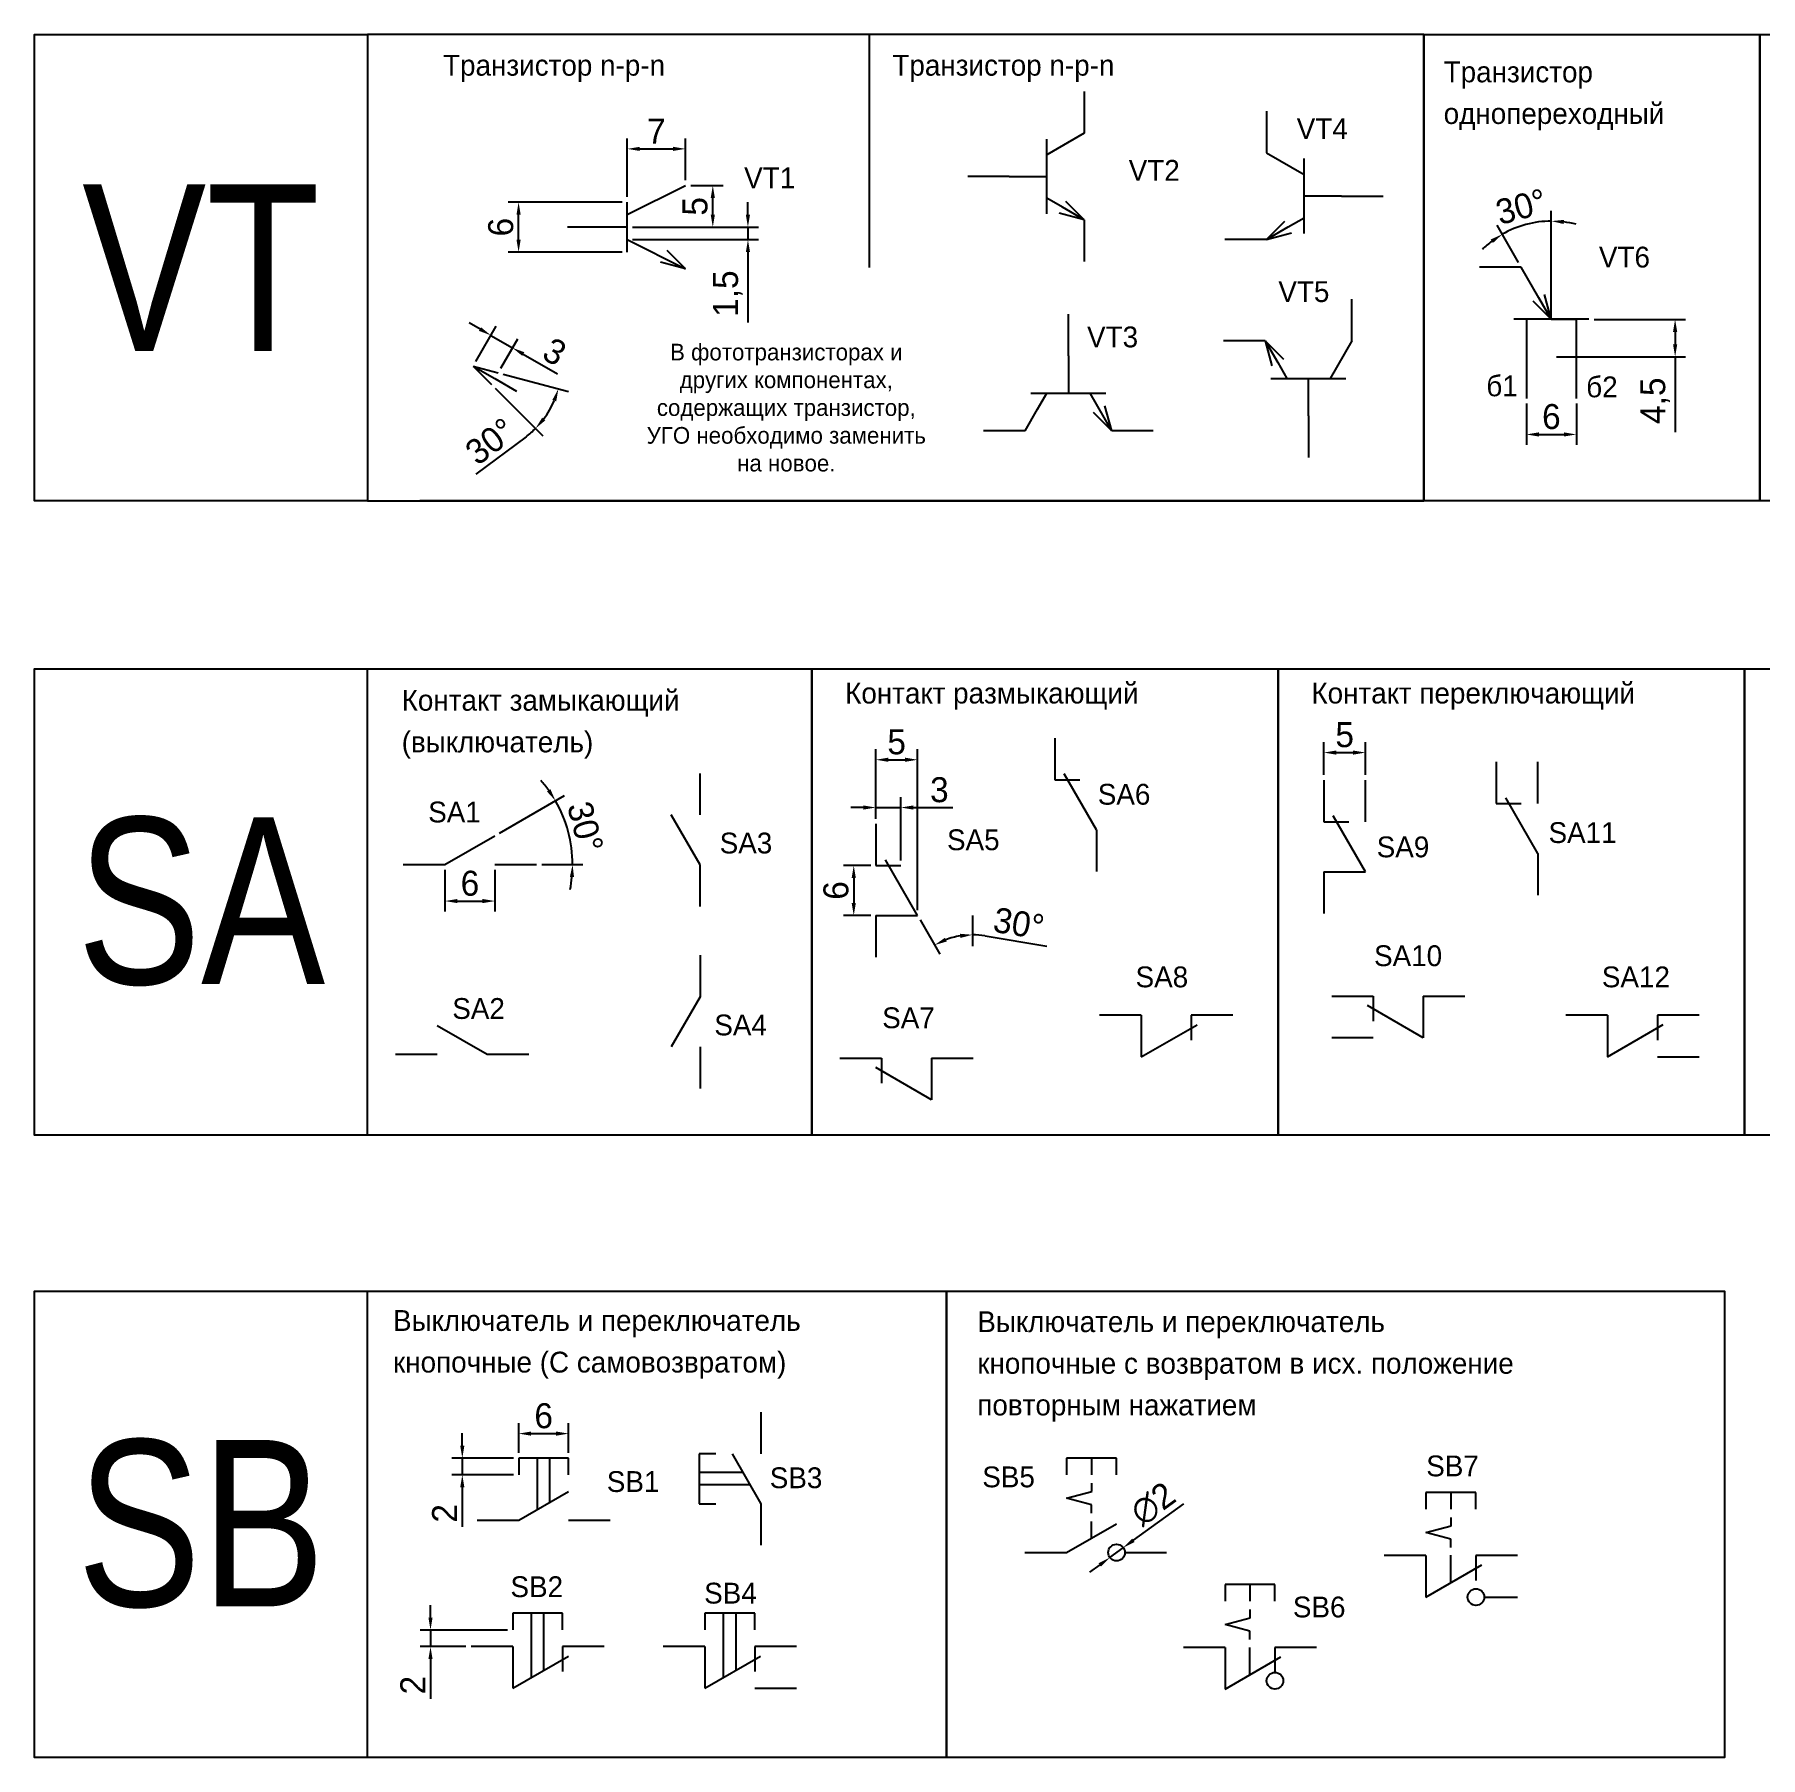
# Model space of a CAD drawing. Header units: millimetres. Extents: x 52 to 1332, y -528 to 1037.
# Drawn here: x 52.8 to 260.1, y 442 to 648.9 of the extents above; entities that cross this region are included whole.
import ezdxf

# ---------------------------------------------------------------- set-up
doc = ezdxf.new("R2010")
doc.units = ezdxf.units.MM
doc.styles.add('RR08', font='rr.shx', dxfattribs={"width": 0.8})
doc.styles.get("Standard").update_dxf_attribs({"font": 'standarteskd.shx', "height": 3})
doc.dimstyles.new('ISO-25', dxfattribs={"dimtxt": 2, "dimasz": 1.5, "dimexe": 1.25, "dimexo": 0.625, "dimtad": 1, "dimtxsty": 'Standard', "dimcen": 2.5, "dimadec": 0, "dimazin": 0, "dimtfac": 1, "dimtmove": 0, "dimatfit": 3, "dimfxl": 1, "dimarcsym": 0})

# ---------------------------------------------------------------- blocks, each defined once
blk = doc.blocks.new('Strelka tr')
at = {"linetype": 'Continuous'}
for p, q in [((538.01, 665.9), (541.01, 666.71)), ((538.01, 665.9), (541.01, 665.1)), ((538.01, 665.9), (541.01, 665.9)), ((541.01, 665.9), (544.01, 665.9))]:
    blk.add_line(p, q, dxfattribs=at)
blk = doc.blocks.new('*D78')
at = {"color": 0, "linetype": 'Continuous', "lineweight": -2, "transparency": 16777216}
for p, q in [((106.3, 613.55), (105, 614.3)), ((105.78, 609.65), (108.22, 613.89)), ((107.6, 612.8), (110.19, 611.3)), ((108.78, 608.85), (110.82, 612.39)), ((111.49, 610.55), (115.61, 608.18))]:
    blk.add_line(p, q, dxfattribs=at)
at = {"color": 0, "linetype": 'Continuous', "lineweight": -3, "transparency": 16777216}
for points in [[(106.42, 613.77), (106.17, 613.34), (107.6, 612.8)], [(111.62, 610.77), (111.37, 610.34), (110.19, 611.3)]]:
    blk.add_solid(points, dxfattribs=at)
at = {"layer": 'Defpoints', "color": 0, "linetype": 'Continuous', "lineweight": -3, "transparency": 16777216}
for p in [(110.19, 611.3), (105.46, 609.11), (108.46, 608.31)]:
    blk.add_point(p, dxfattribs=at)
at = {"color": 0, "linetype": 'Continuous', "transparency": 16777216, "insert": (115.26, 610.83), "char_height": 3, "attachment_point": 5, "rotation": 330}
blk.add_mtext('3', dxfattribs=at)
blk = doc.blocks.new('*D79')
at = {"color": 0, "linetype": 'Continuous', "lineweight": -2, "transparency": 16777216}
for p, q in [((109.07, 608.14), (116.91, 606.04)), ((108.1, 606.47), (113.84, 600.73)), ((111.83, 600.63), (105.8, 596.11))]:
    blk.add_line(p, q, dxfattribs=at)
for start, end in [(323.1126, 336.8874), (306.8874, 315)]:
    blk.add_arc((105.46, 609.11), 10.6, start, end, dxfattribs=at)
at = {"color": 0, "linetype": 'Continuous', "lineweight": -3, "transparency": 16777216}
for points in [[(114.98, 605.03), (115.45, 604.87), (115.71, 606.37)], [(114.13, 602.58), (113.76, 602.91), (112.96, 601.61)]]:
    blk.add_solid(points, dxfattribs=at)
at = {"layer": 'Defpoints', "color": 0, "linetype": 'Continuous', "lineweight": -3, "transparency": 16777216}
for p in [(105.46, 609.11), (105.46, 609.11), (108.46, 608.31), (107.66, 606.91), (115.07, 604.63)]:
    blk.add_point(p, dxfattribs=at)
at = {"color": 0, "linetype": 'Continuous', "transparency": 16777216, "insert": (107.54, 600.07), "char_height": 3, "attachment_point": 5, "rotation": 36.8874}
blk.add_mtext('30°', dxfattribs=at)
blk = doc.blocks.new('*D86')
at = {"color": 0, "linetype": 'Continuous', "lineweight": -2, "transparency": 16777216}
for p, q in [((231.95, 604.6), (231.95, 599.65)), ((237.95, 604.6), (237.95, 599.65)), ((233.45, 600.9), (236.45, 600.9))]:
    blk.add_line(p, q, dxfattribs=at)
at = {"color": 0, "linetype": 'Continuous', "lineweight": -3, "transparency": 16777216}
for points in [[(233.45, 601.15), (233.45, 600.65), (231.95, 600.9)], [(236.45, 601.15), (236.45, 600.65), (237.95, 600.9)]]:
    blk.add_solid(points, dxfattribs=at)
at = {"layer": 'Defpoints', "color": 0, "linetype": 'Continuous', "lineweight": -3, "transparency": 16777216}
for p in [(231.95, 605.22), (237.95, 605.22), (237.95, 600.9)]:
    blk.add_point(p, dxfattribs=at)
at = {"color": 0, "linetype": 'Continuous', "transparency": 16777216, "insert": (234.95, 603.03), "char_height": 3, "attachment_point": 5}
blk.add_mtext('6', dxfattribs=at)
blk = doc.blocks.new('*D87')
at = {"color": 0, "linetype": 'Continuous', "lineweight": -2, "transparency": 16777216}
for p, q in [((240.07, 614.72), (251.06, 614.72)), ((249.81, 613.22), (249.81, 611.72)), ((235.57, 610.22), (251.06, 610.22)), ((249.81, 610.22), (249.81, 601.19))]:
    blk.add_line(p, q, dxfattribs=at)
at = {"color": 0, "linetype": 'Continuous', "lineweight": -3, "transparency": 16777216}
for points in [[(249.56, 613.22), (250.06, 613.22), (249.81, 614.72)], [(249.56, 611.72), (250.06, 611.72), (249.81, 610.22)]]:
    blk.add_solid(points, dxfattribs=at)
at = {"layer": 'Defpoints', "color": 0, "linetype": 'Continuous', "lineweight": -3, "transparency": 16777216}
for p in [(239.45, 614.72), (234.95, 610.22), (249.81, 610.22)]:
    blk.add_point(p, dxfattribs=at)
at = {"color": 0, "linetype": 'Continuous', "transparency": 16777216, "insert": (247.4, 604.95), "char_height": 3, "attachment_point": 5, "rotation": 90}
blk.add_mtext('4,5', dxfattribs=at)
blk = doc.blocks.new('SA1')
at = {"linetype": 'Continuous'}
for p, q in [((315.87, 554.68), (321.87, 558.14)), ((310.87, 554.68), (315.87, 554.68)), ((321.87, 554.68), (326.87, 554.68))]:
    blk.add_line(p, q, dxfattribs=at)
blk = doc.blocks.new('*D133')
at = {"color": 0, "linetype": 'Continuous', "lineweight": -2, "transparency": 16777216}
for p, q in [((102.09, 548.63), (102.09, 543.62)), ((108.09, 548.63), (108.09, 543.62)), ((103.59, 544.87), (106.59, 544.87))]:
    blk.add_line(p, q, dxfattribs=at)
at = {"color": 0, "linetype": 'Continuous', "lineweight": -3, "transparency": 16777216}
for points in [[(103.59, 545.12), (103.59, 544.62), (102.09, 544.87)], [(106.59, 545.12), (106.59, 544.62), (108.09, 544.87)]]:
    blk.add_solid(points, dxfattribs=at)
at = {"layer": 'Defpoints', "color": 0, "linetype": 'Continuous', "lineweight": -3, "transparency": 16777216}
for p in [(102.09, 549.25), (108.09, 549.25), (108.09, 544.87)]:
    blk.add_point(p, dxfattribs=at)
at = {"color": 0, "linetype": 'Continuous', "transparency": 16777216, "insert": (105.09, 546.99), "char_height": 3, "attachment_point": 5}
blk.add_mtext('6', dxfattribs=at)
blk = doc.blocks.new('*D134')
at = {"color": 0, "linetype": 'Continuous', "lineweight": -2, "transparency": 16777216}
for p, q in [((108.63, 553.03), (116.44, 557.54)), ((113.71, 549.25), (118.66, 549.25))]:
    blk.add_line(p, q, dxfattribs=at)
for start, end in [(35.6123, 41.2245), (360, 30), (348.7755, 354.3877)]:
    blk.add_arc((102.09, 549.25), 15.32, start, end, dxfattribs=at)
at = {"color": 0, "linetype": 'Continuous', "lineweight": -3, "transparency": 16777216}
for points in [[(114.75, 558.31), (114.33, 558.04), (115.36, 556.91)], [(117.09, 547.77), (117.59, 547.74), (117.41, 549.25)]]:
    blk.add_solid(points, dxfattribs=at)
at = {"layer": 'Defpoints', "color": 0, "linetype": 'Continuous', "lineweight": -3, "transparency": 16777216}
for p in [(108.09, 552.72), (117.18, 551.91), (102.09, 549.25), (108.09, 549.25), (113.09, 549.25)]:
    blk.add_point(p, dxfattribs=at)
at = {"color": 0, "linetype": 'Continuous', "transparency": 16777216, "insert": (118.94, 553.77), "char_height": 3, "attachment_point": 5, "rotation": 285}
blk.add_mtext('30°', dxfattribs=at)
blk = doc.blocks.new('SA5')
at = {"linetype": 'Continuous'}
for p, q in [((371.81, 570.75), (371.81, 565.75)), ((376.81, 559.75), (372.95, 566.45)), ((371.81, 565.75), (374.81, 565.75)), ((371.81, 559.75), (376.81, 559.75)), ((371.81, 559.75), (371.81, 554.75))]:
    blk.add_line(p, q, dxfattribs=at)
blk = doc.blocks.new('SA6')
at = {"linetype": 'Continuous'}
for p, q in [((405.4, 573.6), (405.4, 568.6)), ((405.4, 568.6), (408.4, 568.6)), ((410.4, 562.6), (406.53, 569.3)), ((410.4, 562.6), (410.4, 557.6))]:
    blk.add_line(p, q, dxfattribs=at)
blk = doc.blocks.new('*D137')
at = {"color": 0, "linetype": 'Continuous', "lineweight": -2, "transparency": 16777216}
for p, q in [((159.15, 542.6), (161.51, 538.51)), ((166.94, 540.69), (174.37, 539.46))]:
    blk.add_line(p, q, dxfattribs=at)
for start, end in [(99.4327, 110.5673), (80.5673, 90)]:
    blk.add_arc((165.44, 531.69), 9.12, start, end, dxfattribs=at)
at = {"color": 0, "linetype": 'Continuous', "lineweight": -3, "transparency": 16777216}
for points in [[(162.34, 540.01), (162.13, 540.46), (160.88, 539.59)], [(163.93, 540.94), (163.97, 540.44), (165.44, 540.82)]]:
    blk.add_solid(points, dxfattribs=at)
at = {"layer": 'Defpoints', "color": 0, "linetype": 'Continuous', "lineweight": -3, "transparency": 16777216}
for p in [(154.97, 549.84), (158.83, 543.14), (165.44, 543.14), (162.32, 540.27), (165.44, 539.45)]:
    blk.add_point(p, dxfattribs=at)
at = {"color": 0, "linetype": 'Continuous', "transparency": 16777216, "insert": (171, 542.17), "char_height": 3, "attachment_point": 5, "rotation": 350.5673}
blk.add_mtext('30°', dxfattribs=at)
blk = doc.blocks.new('*D138')
at = {"color": 0, "linetype": 'Continuous', "lineweight": -2, "transparency": 16777216}
for p, q in [((153.21, 549.14), (149.93, 549.14)), ((151.18, 547.64), (151.18, 544.64)), ((153.21, 543.14), (149.93, 543.14))]:
    blk.add_line(p, q, dxfattribs=at)
at = {"color": 0, "linetype": 'Continuous', "lineweight": -3, "transparency": 16777216}
for points in [[(150.93, 547.64), (151.43, 547.64), (151.18, 549.14)], [(150.93, 544.64), (151.43, 544.64), (151.18, 543.14)]]:
    blk.add_solid(points, dxfattribs=at)
at = {"layer": 'Defpoints', "color": 0, "linetype": 'Continuous', "lineweight": -3, "transparency": 16777216}
for p in [(153.83, 549.14), (151.18, 543.14), (153.83, 543.14)]:
    blk.add_point(p, dxfattribs=at)
at = {"color": 0, "linetype": 'Continuous', "transparency": 16777216, "insert": (149.05, 546.14), "char_height": 3, "attachment_point": 5, "rotation": 90}
blk.add_mtext('6', dxfattribs=at)
blk = doc.blocks.new('*D139')
at = {"color": 0, "linetype": 'Continuous', "lineweight": -2, "transparency": 16777216}
for p, q in [((152.33, 556.1), (150.83, 556.1)), ((153.83, 554.76), (153.83, 557.35)), ((153.83, 556.1), (156.83, 556.1)), ((156.83, 549.76), (156.83, 557.35)), ((158.33, 556.1), (163.08, 556.1))]:
    blk.add_line(p, q, dxfattribs=at)
at = {"color": 0, "linetype": 'Continuous', "lineweight": -3, "transparency": 16777216}
for points in [[(152.33, 556.35), (152.33, 555.85), (153.83, 556.1)], [(158.33, 556.35), (158.33, 555.85), (156.83, 556.1)]]:
    blk.add_solid(points, dxfattribs=at)
at = {"layer": 'Defpoints', "color": 0, "linetype": 'Continuous', "lineweight": -3, "transparency": 16777216}
for p in [(156.83, 556.1), (153.83, 554.14), (156.83, 549.14)]:
    blk.add_point(p, dxfattribs=at)
at = {"color": 0, "linetype": 'Continuous', "transparency": 16777216, "insert": (161.46, 558.22), "char_height": 3, "attachment_point": 5}
blk.add_mtext('3', dxfattribs=at)
blk = doc.blocks.new('*D140')
at = {"color": 0, "linetype": 'Continuous', "lineweight": -2, "transparency": 16777216}
for p, q in [((153.83, 554.76), (153.83, 563.09)), ((155.33, 561.84), (157.33, 561.84)), ((158.83, 543.76), (158.83, 563.09))]:
    blk.add_line(p, q, dxfattribs=at)
at = {"color": 0, "linetype": 'Continuous', "lineweight": -3, "transparency": 16777216}
for points in [[(155.33, 562.09), (155.33, 561.59), (153.83, 561.84)], [(157.33, 562.09), (157.33, 561.59), (158.83, 561.84)]]:
    blk.add_solid(points, dxfattribs=at)
at = {"layer": 'Defpoints', "color": 0, "linetype": 'Continuous', "lineweight": -3, "transparency": 16777216}
for p in [(158.83, 561.84), (153.83, 554.14), (158.83, 543.14)]:
    blk.add_point(p, dxfattribs=at)
at = {"color": 0, "linetype": 'Continuous', "transparency": 16777216, "insert": (156.33, 563.97), "char_height": 3, "attachment_point": 5}
blk.add_mtext('5', dxfattribs=at)
blk = doc.blocks.new('SA9')
at = {"linetype": 'Continuous'}
for p, q in [((423.61, 563.14), (423.61, 558.14)), ((428.61, 558.14), (428.61, 563.14)), ((423.61, 558.14), (426.61, 558.14)), ((428.61, 552.14), (424.74, 558.84)), ((423.61, 552.14), (428.61, 552.14)), ((423.61, 552.14), (423.61, 547.14))]:
    blk.add_line(p, q, dxfattribs=at)
blk = doc.blocks.new('*D142')
at = {"color": 0, "linetype": 'Continuous', "lineweight": -2, "transparency": 16777216}
for p, q in [((207.63, 560.01), (207.63, 563.95)), ((212.63, 560.01), (212.63, 563.95)), ((209.13, 562.7), (211.13, 562.7))]:
    blk.add_line(p, q, dxfattribs=at)
at = {"color": 0, "linetype": 'Continuous', "lineweight": -3, "transparency": 16777216}
for points in [[(209.13, 562.95), (209.13, 562.45), (207.63, 562.7)], [(211.13, 562.95), (211.13, 562.45), (212.63, 562.7)]]:
    blk.add_solid(points, dxfattribs=at)
at = {"layer": 'Defpoints', "color": 0, "linetype": 'Continuous', "lineweight": -3, "transparency": 16777216}
for p in [(212.63, 562.7), (207.63, 559.38), (212.63, 559.38)]:
    blk.add_point(p, dxfattribs=at)
at = {"color": 0, "linetype": 'Continuous', "transparency": 16777216, "insert": (210.13, 564.83), "char_height": 3, "attachment_point": 5}
blk.add_mtext('5', dxfattribs=at)
blk = doc.blocks.new('SA10')
at = {"linetype": 'Continuous'}
for p, q in [((419.28, 535), (424.28, 535)), ((424.28, 535), (424.28, 532)), ((430.28, 535), (435.28, 535)), ((430.28, 535), (430.28, 530)), ((430.28, 530), (423.59, 533.87)), ((424.28, 530), (419.28, 530))]:
    blk.add_line(p, q, dxfattribs=at)
blk = doc.blocks.new('SA12')
at = {"linetype": 'Continuous'}
for p, q in [((455.47, 540.16), (450.47, 540.16)), ((455.47, 540.16), (455.47, 535.16)), ((455.47, 535.16), (462.17, 539.03)), ((466.47, 540.16), (461.47, 540.16)), ((461.47, 540.16), (461.47, 537.16)), ((461.47, 535.16), (466.47, 535.16))]:
    blk.add_line(p, q, dxfattribs=at)
blk = doc.blocks.new('SA11')
at = {"linetype": 'Continuous'}
for p, q in [((442.12, 570.58), (442.12, 565.58)), ((447.12, 565.58), (447.12, 570.58)), ((447.12, 559.58), (443.25, 566.28)), ((442.12, 565.58), (445.12, 565.58)), ((447.12, 559.58), (447.12, 554.58))]:
    blk.add_line(p, q, dxfattribs=at)
blk = doc.blocks.new('SB1')
at = {"linetype": 'Continuous'}
for p, q in [((153.79, 505.72), (147.79, 505.72)), ((147.79, 505.72), (147.79, 503.72)), ((150.04, 499.56), (150.04, 505.72)), ((151.54, 500.42), (151.54, 505.72)), ((153.79, 503.72), (153.79, 505.72))]:
    blk.add_line(p, q, dxfattribs=at)
blk.add_blockref('SA1', (-168.08, -56.42), dxfattribs=at)
blk = doc.blocks.new('SB2')
at = {"linetype": 'Continuous'}
for p, q in [((153.07, 487.09), (147.07, 487.09)), ((147.07, 487.09), (147.07, 485.09)), ((149.32, 479.39), (149.32, 487.09)), ((150.82, 480.25), (150.82, 487.09)), ((153.07, 485.09), (153.07, 487.09))]:
    blk.add_line(p, q, dxfattribs=at)
at = {"linetype": 'Continuous', "rotation": 270}
blk.add_blockref('SA5', (-412.68, 854.9), dxfattribs=at)
blk = doc.blocks.new('SB4')
at = {"linetype": 'Continuous'}
for p, q in [((171.96, 487.09), (165.96, 487.09)), ((165.96, 487.09), (165.96, 485.09)), ((168.21, 479.39), (168.21, 487.09)), ((169.71, 480.25), (169.71, 487.09)), ((171.96, 485.09), (171.96, 487.09)), ((171.96, 478.09), (176.96, 478.09))]:
    blk.add_line(p, q, dxfattribs=at)
at = {"linetype": 'Continuous', "rotation": 270}
blk.add_blockref('SA5', (-393.79, 854.9), dxfattribs=at)
blk = doc.blocks.new('*D164')
at = {"color": 0, "linetype": 'Continuous', "lineweight": -2, "transparency": 16777216}
for p, q in [((110.94, 478.6), (110.94, 482.17)), ((112.44, 480.92), (115.44, 480.92)), ((116.94, 478.6), (116.94, 482.17))]:
    blk.add_line(p, q, dxfattribs=at)
at = {"color": 0, "linetype": 'Continuous', "lineweight": -3, "transparency": 16777216}
for points in [[(112.44, 481.17), (112.44, 480.67), (110.94, 480.92)], [(115.44, 481.17), (115.44, 480.67), (116.94, 480.92)]]:
    blk.add_solid(points, dxfattribs=at)
at = {"layer": 'Defpoints', "color": 0, "linetype": 'Continuous', "lineweight": -3, "transparency": 16777216}
for p in [(116.94, 480.92), (110.94, 477.98), (116.94, 477.98)]:
    blk.add_point(p, dxfattribs=at)
at = {"color": 0, "linetype": 'Continuous', "transparency": 16777216, "insert": (113.94, 483.05), "char_height": 3, "attachment_point": 5}
blk.add_mtext('6', dxfattribs=at)
blk = doc.blocks.new('*D165')
at = {"color": 0, "linetype": 'Continuous', "lineweight": -2, "transparency": 16777216}
for p, q in [((104.17, 479.48), (104.17, 480.98)), ((110.32, 477.98), (102.92, 477.98)), ((104.17, 477.98), (104.17, 475.98)), ((110.32, 475.98), (102.92, 475.98)), ((104.17, 474.48), (104.17, 469.73))]:
    blk.add_line(p, q, dxfattribs=at)
at = {"color": 0, "linetype": 'Continuous', "lineweight": -3, "transparency": 16777216}
for points in [[(103.92, 479.48), (104.42, 479.48), (104.17, 477.98)], [(103.92, 474.48), (104.42, 474.48), (104.17, 475.98)]]:
    blk.add_solid(points, dxfattribs=at)
at = {"layer": 'Defpoints', "color": 0, "linetype": 'Continuous', "lineweight": -3, "transparency": 16777216}
for p in [(110.94, 477.98), (104.17, 475.98), (110.94, 475.98)]:
    blk.add_point(p, dxfattribs=at)
at = {"color": 0, "linetype": 'Continuous', "transparency": 16777216, "insert": (102.04, 471.35), "char_height": 3, "attachment_point": 5, "rotation": 90}
blk.add_mtext('2', dxfattribs=at)
blk = doc.blocks.new('*D166')
at = {"color": 0, "linetype": 'Continuous', "lineweight": -2, "transparency": 16777216}
for p, q in [((100.35, 458.84), (100.35, 460.34)), ((109.6, 457.34), (99.1, 457.34)), ((100.35, 457.34), (100.35, 455.34)), ((104.6, 455.34), (99.1, 455.34)), ((100.35, 453.84), (100.35, 449.09))]:
    blk.add_line(p, q, dxfattribs=at)
at = {"color": 0, "linetype": 'Continuous', "lineweight": -3, "transparency": 16777216}
for points in [[(100.1, 458.84), (100.6, 458.84), (100.35, 457.34)], [(100.1, 453.84), (100.6, 453.84), (100.35, 455.34)]]:
    blk.add_solid(points, dxfattribs=at)
at = {"layer": 'Defpoints', "color": 0, "linetype": 'Continuous', "lineweight": -3, "transparency": 16777216}
for p in [(110.22, 457.34), (100.35, 455.34), (105.22, 455.34)]:
    blk.add_point(p, dxfattribs=at)
at = {"color": 0, "linetype": 'Continuous', "transparency": 16777216, "insert": (98.23, 450.72), "char_height": 3, "attachment_point": 5, "rotation": 90}
blk.add_mtext('2', dxfattribs=at)
blk = doc.blocks.new('SB5')
at = {"linetype": 'Continuous'}
for p, q in [((252.88, 497.09), (246.88, 497.09)), ((246.88, 497.09), (246.88, 495.09)), ((249.89, 495.09), (249.89, 497.09)), ((252.88, 495.09), (252.88, 497.09)), ((249.89, 493.09), (249.89, 494.09)), ((246.88, 492.29), (249.89, 493.09)), ((249.88, 491.48), (246.88, 492.29)), ((249.88, 490.48), (249.88, 491.48)), ((246.88, 485.75), (252.88, 489.21)), ((249.88, 487.48), (249.88, 489.48)), ((241.88, 485.75), (246.88, 485.75)), ((253.88, 485.75), (258.88, 485.75))]:
    blk.add_line(p, q, dxfattribs=at)
blk.add_circle((252.88, 485.75), 1, dxfattribs=at)
blk = doc.blocks.new('*D168')
at = {"color": 0, "linetype": 'Continuous', "lineweight": -2, "transparency": 16777216}
for p, q in [((190.79, 472.51), (184.75, 468.11)), ((181.93, 466.04), (183.54, 467.22)), ((180.71, 465.16), (179.5, 464.28))]:
    blk.add_line(p, q, dxfattribs=at)
at = {"color": 0, "linetype": 'Continuous', "lineweight": -3, "transparency": 16777216}
for points in [[(184.61, 468.31), (184.9, 467.91), (183.54, 467.22)], [(180.57, 465.36), (180.86, 464.96), (181.93, 466.04)]]:
    blk.add_solid(points, dxfattribs=at)
at = {"layer": 'Defpoints', "color": 0, "linetype": 'Continuous', "lineweight": -3, "transparency": 16777216}
for p in [(183.54, 467.22), (181.93, 466.04)]:
    blk.add_point(p, dxfattribs=at)
at = {"color": 0, "linetype": 'Continuous', "transparency": 16777216, "insert": (187.12, 472.47), "char_height": 3, "attachment_point": 5, "rotation": 36.1018}
blk.add_mtext('∅2', dxfattribs=at)
blk = doc.blocks.new('SB6')
at = {"linetype": 'Continuous'}
for p, q in [((225.98, 483.51), (225.98, 481.51)), ((231.98, 483.51), (225.98, 483.51)), ((229, 481.51), (229, 483.51)), ((231.98, 481.51), (231.98, 483.51)), ((225.98, 478.7), (229, 479.51)), ((229, 479.51), (229, 480.51)), ((228.98, 477.9), (225.98, 478.7)), ((228.98, 476.9), (228.98, 477.9)), ((228.98, 472.69), (228.98, 475.96))]:
    blk.add_line(p, q, dxfattribs=at)
blk.add_circle((231.98, 471.95), 1, dxfattribs=at)
at = {"linetype": 'Continuous', "rotation": 270}
blk.add_blockref('SA5', (-333.77, 847.77), dxfattribs=at)
blk = doc.blocks.new('SB7')
at = {"linetype": 'Continuous'}
for p, q in [((256.11, 478.42), (250.11, 478.42)), ((250.11, 478.42), (250.11, 476.42)), ((253.13, 476.42), (253.13, 478.42)), ((256.11, 476.42), (256.11, 478.42)), ((253.13, 474.42), (253.13, 475.42)), ((250.11, 473.61), (253.13, 474.42)), ((253.11, 472.81), (250.11, 473.61)), ((253.11, 471.81), (253.11, 472.81)), ((250.11, 470.86), (245.11, 470.86)), ((250.11, 470.86), (250.11, 465.86)), ((253.11, 467.6), (253.11, 470.87)), ((261.11, 470.86), (256.11, 470.86)), ((256.11, 470.86), (256.11, 467.86)), ((250.11, 465.86), (256.81, 469.73)), ((257.11, 465.86), (261.11, 465.86))]:
    blk.add_line(p, q, dxfattribs=at)
blk.add_circle((256.11, 465.86), 1, dxfattribs=at)
blk = doc.blocks.new('*D366')
at = {"color": 0, "linetype": 'Continuous', "lineweight": -2, "transparency": 16777216}
for p, q in [((123.35, 628.79), (109.68, 628.79)), ((110.93, 624.29), (110.93, 627.29)), ((123.35, 622.79), (109.68, 622.79))]:
    blk.add_line(p, q, dxfattribs=at)
at = {"color": 0, "linetype": 'Continuous', "lineweight": -3, "transparency": 16777216}
for points in [[(110.68, 627.29), (111.18, 627.29), (110.93, 628.79)], [(110.68, 624.29), (111.18, 624.29), (110.93, 622.79)]]:
    blk.add_solid(points, dxfattribs=at)
at = {"layer": 'Defpoints', "color": 0, "linetype": 'Continuous', "lineweight": -3, "transparency": 16777216}
for p in [(110.93, 628.79), (123.98, 628.79), (123.98, 622.79)]:
    blk.add_point(p, dxfattribs=at)
at = {"color": 0, "linetype": 'Continuous', "lineweight": 9, "transparency": 16777216, "insert": (108.8, 625.79), "char_height": 3, "attachment_point": 5, "rotation": 90}
blk.add_mtext('6', dxfattribs=at)
blk = doc.blocks.new('*D367')
at = {"color": 0, "linetype": 'Continuous', "lineweight": -2, "transparency": 16777216}
for p, q in [((138.47, 627.29), (138.47, 628.79)), ((124.6, 625.79), (139.72, 625.79)), ((124.6, 624.29), (139.72, 624.29)), ((138.47, 625.79), (138.47, 624.29)), ((138.47, 622.79), (138.47, 614.33))]:
    blk.add_line(p, q, dxfattribs=at)
at = {"color": 0, "linetype": 'Continuous', "lineweight": -3, "transparency": 16777216}
for points in [[(138.22, 627.29), (138.72, 627.29), (138.47, 625.79)], [(138.22, 622.79), (138.72, 622.79), (138.47, 624.29)]]:
    blk.add_solid(points, dxfattribs=at)
at = {"layer": 'Defpoints', "color": 0, "linetype": 'Continuous', "lineweight": -3, "transparency": 16777216}
for p in [(123.98, 625.79), (123.98, 624.29), (138.47, 624.29)]:
    blk.add_point(p, dxfattribs=at)
at = {"color": 0, "linetype": 'Continuous', "lineweight": 9, "transparency": 16777216, "insert": (136.06, 617.81), "char_height": 3, "attachment_point": 5, "rotation": 90}
blk.add_mtext('1,5', dxfattribs=at)
blk = doc.blocks.new('*D368')
at = {"color": 0, "linetype": 'Continuous', "lineweight": -2, "transparency": 16777216}
for p, q in [((131.6, 630.79), (135.5, 630.79)), ((134.25, 627.29), (134.25, 629.29)), ((124.6, 625.79), (135.5, 625.79))]:
    blk.add_line(p, q, dxfattribs=at)
at = {"color": 0, "linetype": 'Continuous', "lineweight": -3, "transparency": 16777216}
for points in [[(134, 629.29), (134.5, 629.29), (134.25, 630.79)], [(134, 627.29), (134.5, 627.29), (134.25, 625.79)]]:
    blk.add_solid(points, dxfattribs=at)
at = {"layer": 'Defpoints', "color": 0, "linetype": 'Continuous', "lineweight": -3, "transparency": 16777216}
for p in [(130.98, 630.79), (134.25, 630.79), (123.98, 625.79)]:
    blk.add_point(p, dxfattribs=at)
at = {"color": 0, "linetype": 'Continuous', "lineweight": 9, "transparency": 16777216, "insert": (132.13, 628.29), "char_height": 3, "attachment_point": 5, "rotation": 90}
blk.add_mtext('5', dxfattribs=at)
blk = doc.blocks.new('*D369')
at = {"color": 0, "linetype": 'Continuous', "lineweight": -2, "transparency": 16777216}
for p, q in [((123.98, 629.42), (123.98, 636.44)), ((130.98, 631.42), (130.98, 636.44)), ((125.48, 635.19), (129.48, 635.19))]:
    blk.add_line(p, q, dxfattribs=at)
at = {"color": 0, "linetype": 'Continuous', "lineweight": -3, "transparency": 16777216}
for points in [[(125.48, 635.44), (125.48, 634.94), (123.98, 635.19)], [(129.48, 635.44), (129.48, 634.94), (130.98, 635.19)]]:
    blk.add_solid(points, dxfattribs=at)
at = {"layer": 'Defpoints', "color": 0, "linetype": 'Continuous', "lineweight": -3, "transparency": 16777216}
for p in [(130.98, 635.19), (130.98, 630.79), (123.98, 628.79)]:
    blk.add_point(p, dxfattribs=at)
at = {"color": 0, "linetype": 'Continuous', "lineweight": 9, "transparency": 16777216, "insert": (127.48, 637.32), "char_height": 3, "attachment_point": 5}
blk.add_mtext('7', dxfattribs=at)

msp = doc.modelspace()

# ---------------------------------------------------------------- linework, layer by layer
at = {"color": 7, "linetype": 'Continuous', "lineweight": -3}
for p, q in [((219.621, 648.921), (92.802, 648.921)), ((92.802, 648.921), (92.802, 592.93)), ((219.621, 592.93), (219.621, 648.921)), ((92.802, 592.93), (219.621, 592.93))]:
    msp.add_line(p, q, dxfattribs=at)
at = {"linetype": 'Continuous', "lineweight": -3}
for p, q in [((153.033, 648.921), (153.033, 620.926)), ((130.977, 620.794), (128.781, 622.99)), ((130.977, 620.794), (127.977, 621.598)), ((153.033, 592.93), (99.073, 592.93))]:
    msp.add_line(p, q, dxfattribs=at)
at = {"linetype": 'Continuous'}
for p, q in [((219.621, 648.921), (219.621, 592.93)), ((178.859, 642.069), (178.859, 637.069)), ((200.757, 639.716), (200.757, 634.716)), ((178.859, 637.069), (174.359, 634.471)), ((174.359, 631.873), (174.359, 636.373)), ((200.757, 634.716), (205.257, 632.118)), ((205.257, 629.52), (205.257, 634.02)), ((169.859, 631.873), (164.859, 631.873)), ((169.859, 631.873), (174.359, 631.873)), ((174.359, 627.373), (174.359, 631.873)), ((176.261, 628.177), (174.359, 629.275)), ((178.859, 626.677), (176.261, 628.177)), ((178.859, 626.677), (176.663, 628.873)), ((205.257, 625.02), (205.257, 629.52)), ((209.757, 629.52), (205.257, 629.52)), ((209.757, 629.52), (214.757, 629.52)), ((178.859, 626.677), (175.859, 627.481)), ((178.859, 626.677), (178.859, 621.677)), ((200.757, 624.324), (202.954, 626.52)), ((203.355, 625.824), (205.257, 626.922)), ((231.007, 621.543), (228.425, 626.015)), ((234.945, 614.722), (234.945, 627.763)), ((200.757, 624.324), (195.757, 624.324)), ((200.757, 624.324), (203.355, 625.824)), ((200.757, 624.324), (203.757, 625.128)), ((231.319, 621.002), (226.319, 621.002)), ((233.445, 617.32), (231.319, 621.002)), ((234.945, 614.722), (234.141, 617.722)), ((210.978, 612.131), (210.978, 617.131)), ((234.945, 614.722), (232.749, 616.918)), ((234.945, 614.722), (233.445, 617.32)), ((176.954, 610.347), (176.954, 615.347)), ((234.945, 614.722), (230.445, 614.722)), ((231.945, 614.722), (231.945, 605.222)), ((234.945, 614.722), (237.945, 614.722)), ((239.445, 614.722), (234.945, 614.722)), ((237.945, 614.722), (237.945, 605.222)), ((200.585, 612.131), (195.585, 612.131)), ((200.585, 612.131), (201.389, 609.131)), ((200.585, 612.131), (202.782, 609.935)), ((200.585, 612.131), (202.085, 609.533)), ((210.978, 612.131), (208.38, 607.631)), ((176.954, 610.347), (176.954, 605.847)), ((202.085, 609.533), (203.183, 607.631)), ((201.282, 607.631), (205.782, 607.631)), ((205.782, 603.131), (205.782, 607.631)), ((205.782, 607.631), (210.282, 607.631)), ((172.454, 605.847), (176.954, 605.847)), ((173.258, 603.945), (174.356, 605.847)), ((176.954, 605.847), (181.454, 605.847)), ((182.151, 601.347), (179.552, 605.847)), ((171.758, 601.347), (173.258, 603.945)), ((182.151, 601.347), (179.954, 603.543)), ((182.151, 601.347), (181.347, 604.347)), ((205.782, 603.131), (205.782, 598.131)), ((171.758, 601.347), (166.758, 601.347)), ((187.151, 601.347), (182.151, 601.347)), ((219.621, 592.93), (153.033, 592.93)), ((165.442, 543.14), (165.442, 539.451))]:
    msp.add_line(p, q, dxfattribs=at)
at = {"color": 7, "lineweight": -3}
msp.add_line((123.977, 622.794), (123.977, 628.794), dxfattribs=at)
msp.add_line((123.977, 622.794), (123.977, 628.794), dxfattribs=at)
msp.add_line((123.977, 622.794), (123.977, 628.794), dxfattribs=at)
msp.add_line((123.977, 622.794), (123.977, 628.794), dxfattribs=at)
at = {"color": 7, "linetype": 'Continuous', "lineweight": -3}
for points in [[(92.802, 592.93), (52.802, 592.93), (52.802, 648.921), (92.802, 648.921)], [(92.802, 516.767), (52.802, 516.767), (52.802, 572.759), (92.802, 572.759)], [(92.802, 442.033), (52.802, 442.033), (52.802, 498.025), (92.802, 498.025)]]:
    msp.add_lwpolyline(points, dxfattribs=at)
at = {"linetype": 'Continuous'}
for points in [[(219.621, 648.921), (259.968, 648.921), (259.968, 592.93), (219.621, 592.93)], [(259.968, 648.921), (307.992, 648.921), (307.992, 592.93), (259.968, 592.93)], [(92.802, 572.759), (146.152, 572.759), (146.152, 516.767), (92.802, 516.767)], [(146.152, 572.759), (146.152, 572.759), (146.152, 516.767), (146.152, 516.767)], [(146.152, 572.759), (202.144, 572.759), (202.144, 516.767), (146.152, 516.767)], [(202.144, 572.759), (258.135, 572.759), (258.135, 516.767), (202.144, 516.767)], [(258.135, 572.759), (310.867, 572.759), (310.867, 516.767), (258.135, 516.767)], [(92.802, 498.025), (162.326, 498.025), (162.326, 442.033), (92.802, 442.033)], [(162.326, 498.025), (255.729, 498.025), (255.729, 442.033), (162.326, 442.033)]]:
    msp.add_lwpolyline(points, close=True, dxfattribs=at)
at = {"color": 7, "lineweight": -3}
for points in [[(123.977, 627.294), (130.977, 630.794)], [(123.977, 626.794), (123.977, 627.794)], [(123.977, 624.294), (130.977, 620.794)]]:
    msp.add_lwpolyline(points, dxfattribs=at)
at = {"lineweight": -3, "ltscale": 0.3}
msp.add_lwpolyline([(123.977, 625.794), (116.809, 625.794)], dxfattribs=at)
at = {"linetype": 'Continuous'}
for start, end in [(90, 120), (75.4122, 82.7061), (127.2939, 134.5878)]:
    msp.add_arc((234.945, 614.722), 11.791, start, end, dxfattribs=at)
for points in [[(236.426, 626.168), (236.458, 626.667), (234.945, 626.513)], [(227.663, 624.31), (227.94, 623.894), (229.05, 624.933)]]:
    msp.add_solid(points, dxfattribs=at)

# ---------------------------------------------------------------- block references
for name, p, rotation in [('Strelka tr', (-693.415, 301.424), 329.9999999999994), ('SA1', (687.396, 233.334), 90), ('SA5', (-374.053, 902.976), 270), ('SB1', (638.34, 324.718), 90)]:
    msp.add_blockref(name, p, dxfattribs=dict(at, rotation=rotation))
for name, p in [('SA6', (-230.088, -9.168)), ('SA11', (-213.783, -9)), ('SA9', (-215.979, -3.756)), ('SA5', (-217.978, -16.611)), ('SA1', (-213.783, -5.426)), ('SA10', (-210.712, -1.548)), ('SA12', (-213.783, -9)), ('SB1', (-36.848, -27.742)), ('SB5', (-70.142, -19.115)), ('SB7', (-30.221, -4.56)), ('SB6', (-30.221, -20.704)), ('SB2', (-36.848, -27.742)), ('SB4', (-32.664, -27.742))]:
    msp.add_blockref(name, p, dxfattribs=at)
at = {"linetype": 'Continuous', "xscale": -1, "rotation": 90}
for name, p in [('SA1', (687.396, 849.245)), ('SA5', (720.261, 897.818))]:
    msp.add_blockref(name, p, dxfattribs=at)
at = {"linetype": 'Continuous', "xscale": -1}
msp.add_blockref('SA1', (423.018, -28.254), dxfattribs=at)

# ---------------------------------------------------------------- texts
at = {"linetype": 'Continuous'}
for s, p in [('Транзистор n-p-n', (101.859, 643.98)), ('Транзистор n-p-n', (155.819, 643.98)), ('Транзистор ', (222.016, 643.182)), ('однопереходный', (222.016, 638.182)), ('VT4', (204.371, 636.36)), ('VT1', (138.016, 630.459)), ('VT2', (184.195, 631.36)), ('VT6', (240.66, 620.947)), ('VT5', (202.164, 616.801)), ('VT3', (179.193, 611.36)), ('б1', (227.143, 605.486)), ('б2', (239.138, 605.364)), ('Контакт замыкающий', (96.891, 567.728)), ('Контакт размыкающий', (150.143, 568.59)), ('Контакт переключающий', (206.134, 568.59)), ('(выключатель)', (96.891, 562.728)), ('SA6', (180.481, 556.442)), ('SA1', (100.076, 554.311)), ('SA5', (162.375, 550.978)), ('SA11', (234.608, 551.84)), ('SA3', (135.075, 550.587)), ('SA9', (213.974, 550.124)), ('SA10', (213.656, 537.055)), ('SA8', (185.019, 534.515)), ('SA12', (241.011, 534.515)), ('SA2', (102.967, 530.718)), ('SA4', (134.433, 528.74)), ('SA7', (154.594, 529.603)), ('Выключатель и переключатель', (95.854, 493.255)), ('Выключатель и переключатель', (166.014, 493.111)), ('кнопочные (С самовозвратом)', (95.854, 488.255)), ('кнопочные с возвратом в исх. положение', (166.014, 488.111)), ('повторным нажатием', (166.014, 483.111)), ('SB3', (141.093, 474.37)), ('SB5', (166.613, 474.474)), ('SB7', (219.925, 475.793)), ('SB1', (121.524, 473.915)), ('SB2', (109.955, 461.289)), ('SB4', (133.216, 460.514)), ('SB6', (203.909, 458.853))]:
    msp.add_text(s, height=2.5, dxfattribs=at).set_placement(p)
at = {"color": 7, "linetype": 'Continuous', "lineweight": -3, "char_height": 20, "width": 40, "attachment_point": 5, "style": 'RR08'}
for s, insert in [('{\\fArial|b0|i0|c0|p34;VT}', (72.802, 620.926)), ('{\\fArial|b0|i0|c0|p34;SA}', (72.802, 544.763)), ('{\\fArial|b0|i0|c0|p34;SB}', (72.802, 470.029))]:
    msp.add_mtext(s, dxfattribs=dict(at, insert=insert))
at = {"linetype": 'Continuous', "insert": (231.322, 628.244), "char_height": 3, "attachment_point": 5, "rotation": 15}
msp.add_mtext('30°', dxfattribs=at)
at = {"color": 7, "linetype": 'Continuous', "lineweight": -3, "insert": (143.078, 604.11), "char_height": 2, "width": 68.20006, "attachment_point": 5}
msp.add_mtext('В фототранзисторах и \\Pдругих компонентах, \\Pсодержащих транзистор, \\PУГО необходимо заменить \\Pна новое.', dxfattribs=at)

# ---------------------------------------------------------------- dimensions: what is measured, and where the dimension line sits
at = {"color": 7, "linetype": 'Continuous', "lineweight": 9}
dim = msp.add_linear_dim(base=(130.977, 635.19), p1=(123.977, 628.794), p2=(130.977, 630.794), dimstyle='ISO-25', dxfattribs=at)
dim.commit()
dim.dimension.update_dxf_attribs({"geometry": '*D369', "text_midpoint": (127.477, 637.315)})
for base, p1, p2, picture, middle in [((134.255, 630.794), (123.977, 625.794), (130.977, 630.794), '*D368', (132.13, 628.294)), ((110.925, 628.794), (123.977, 622.794), (123.977, 628.794), '*D366', (108.8, 625.794))]:
    dim = msp.add_linear_dim(base=base, p1=p1, p2=p2, angle=90, dimstyle='ISO-25', dxfattribs=at)
    dim.commit()
    dim.dimension.update_dxf_attribs({"geometry": picture, "text_midpoint": middle})
dim = msp.add_linear_dim(base=(138.469, 624.294), p1=(123.977, 625.794), p2=(123.977, 624.294), angle=90, dimstyle='ISO-25', dxfattribs=at)
dim.commit()
dim.dimension.update_dxf_attribs({"geometry": '*D367', "text_midpoint": (138.469, 617.812), "dimtype": 160})
at = {"linetype": 'Continuous'}
for base, p1, p2, angle, picture, middle in [((110.195, 611.304), (105.464, 609.109), (108.464, 608.306), 330, '*D78', (115.263, 610.832)), ((249.808, 610.222), (239.445, 614.722), (234.945, 610.222), 90, '*D87', (247.398, 604.954)), ((151.179, 543.14), (153.834, 549.14), (153.834, 543.14), 90, '*D138', (149.054, 546.14)), ((104.167, 475.98), (110.945, 477.98), (110.945, 475.98), 90, '*D165', (102.042, 471.355)), ((100.352, 455.345), (110.224, 457.345), (105.224, 455.345), 90, '*D166', (98.227, 450.72))]:
    dim = msp.add_linear_dim(base=base, p1=p1, p2=p2, angle=angle, dimstyle='ISO-25', dxfattribs=at)
    dim.commit()
    dim.dimension.update_dxf_attribs({"geometry": picture, "text_midpoint": middle})
for base, line1, line2, picture, middle in [((115.073, 604.629), ((105.464, 609.109), (107.66, 606.913)), ((105.464, 609.109), (108.464, 608.306)), '*D79', (107.539, 600.067)), ((117.177, 551.911), ((108.09, 549.251), (113.09, 549.251)), ((102.09, 549.251), (108.09, 552.715)), '*D134', (118.94, 553.766)), ((162.322, 540.266), ((165.442, 543.14), (165.442, 539.451)), ((158.834, 543.14), (154.968, 549.837)), '*D137', (171.002, 542.171))]:
    dim = msp.add_angular_dim_2l(base=base, line1=line1, line2=line2, dimstyle='ISO-25', dxfattribs=at)
    dim.commit()
    dim.dimension.update_dxf_attribs({"geometry": picture, "text_midpoint": middle})
for base, p1, p2, picture, middle in [((237.945, 600.901), (231.945, 605.222), (237.945, 605.222), '*D86', (234.945, 603.026)), ((158.834, 561.84), (153.834, 554.14), (158.834, 543.14), '*D140', (156.334, 563.965)), ((212.63, 562.703), (207.63, 559.383), (212.63, 559.383), '*D142', (210.13, 564.828)), ((156.834, 556.097), (153.834, 554.14), (156.834, 549.14), '*D139', (161.459, 558.222)), ((108.09, 544.868), (102.09, 549.251), (108.09, 549.251), '*D133', (105.09, 546.993)), ((116.945, 480.925), (110.945, 477.98), (116.945, 477.98), '*D164', (113.945, 483.05))]:
    dim = msp.add_linear_dim(base=base, p1=p1, p2=p2, dimstyle='ISO-25', dxfattribs=at)
    dim.commit()
    dim.dimension.update_dxf_attribs({"geometry": picture, "text_midpoint": middle})
dim = msp.add_diameter_dim_2p(p1=(181.927, 466.045), p2=(183.543, 467.223), dimstyle='ISO-25', dxfattribs=at)
dim.commit()
dim.dimension.update_dxf_attribs({"geometry": '*D168', "text_midpoint": (187.124, 472.465)})

doc.saveas('drawing.dxf')
